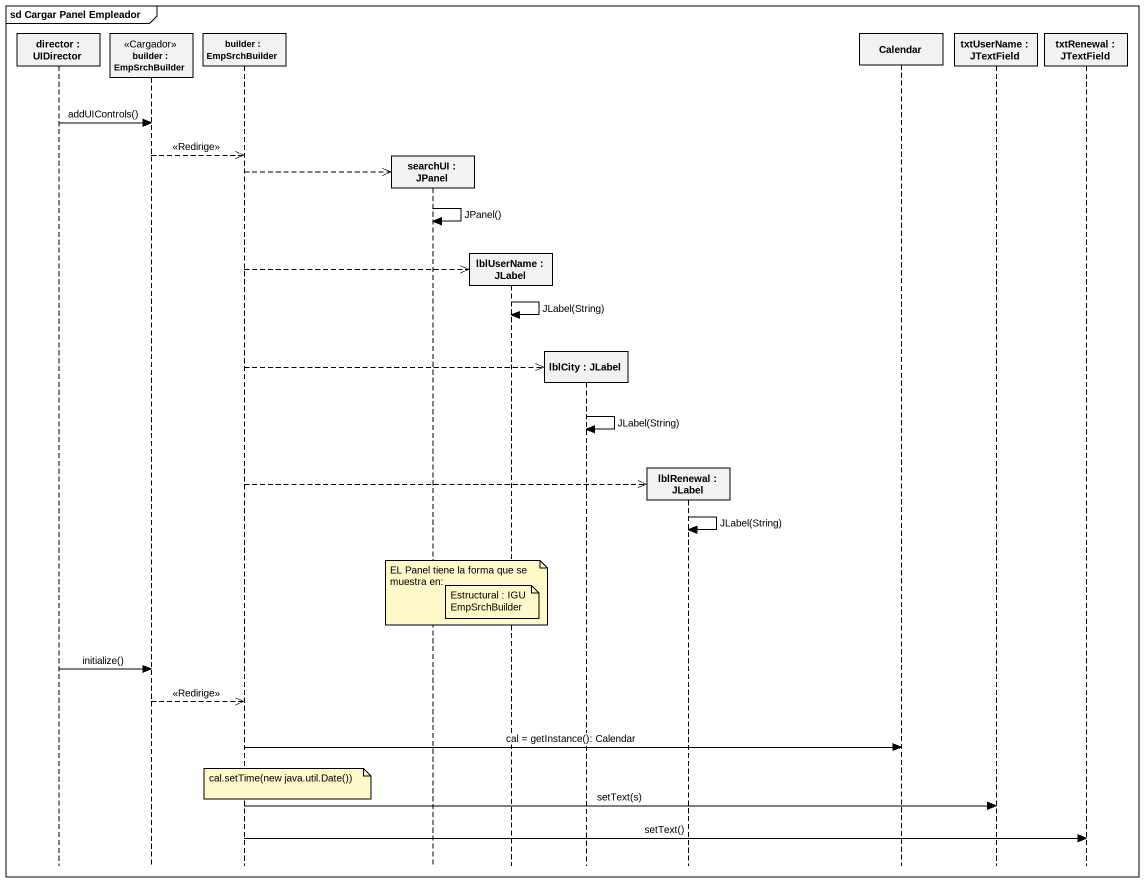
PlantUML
@startuml
mainframe sd Cargar Panel Empleador
hide footbox
participant "director : UIDirector" as director
participant "builder : EmpSrchBuilder" as builder <<Cargador>>
participant "builder : EmpSrchBuilder" as builder_2
participant "searchUI : JPanel" as searchUI
participant "lblUserName : JLabel" as lblUserName
participant "lblCity : JLabel" as lblCity
participant "lblRenewal : JLabel" as lblRenewal
participant Calendar
participant "txtUserName : JTextField" as txtUserName
participant "txtRenewal : JTextField" as txtRenewal

director -> builder : addUIControls()
builder -->> builder_2 : <<Redirige>>
builder_2 -->> searchUI **
searchUI -> searchUI : JPanel()
builder_2 -->> lblUserName **
lblUserName -> lblUserName : JLabel(String)
builder_2 -->> lblCity **
lblCity -> lblCity : JLabel(String)
builder_2 -->> lblRenewal **
lblRenewal -> lblRenewal : JLabel(String)
note over searchUI : EL Panel tiene la forma que se muestra en:
note over lblUserName : Estructural : IGU EmpSrchBuilder
director -> builder : initialize()
builder -->> builder_2 : <<Redirige>>
builder_2 -> Calendar : cal = getInstance(): Calendar
note over builder_2 : cal.setTime(new java.util.Date())
builder_2 -> txtUserName : setText(s)
builder_2 -> txtRenewal : setText()
@enduml
